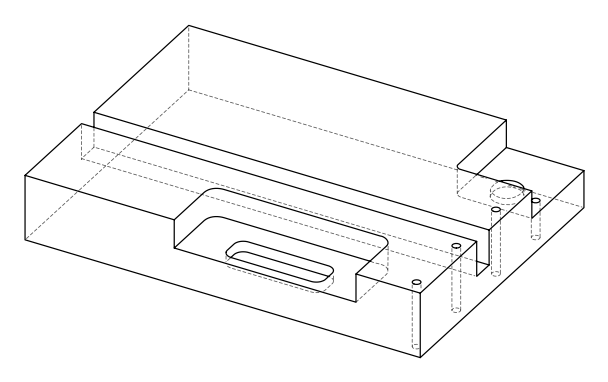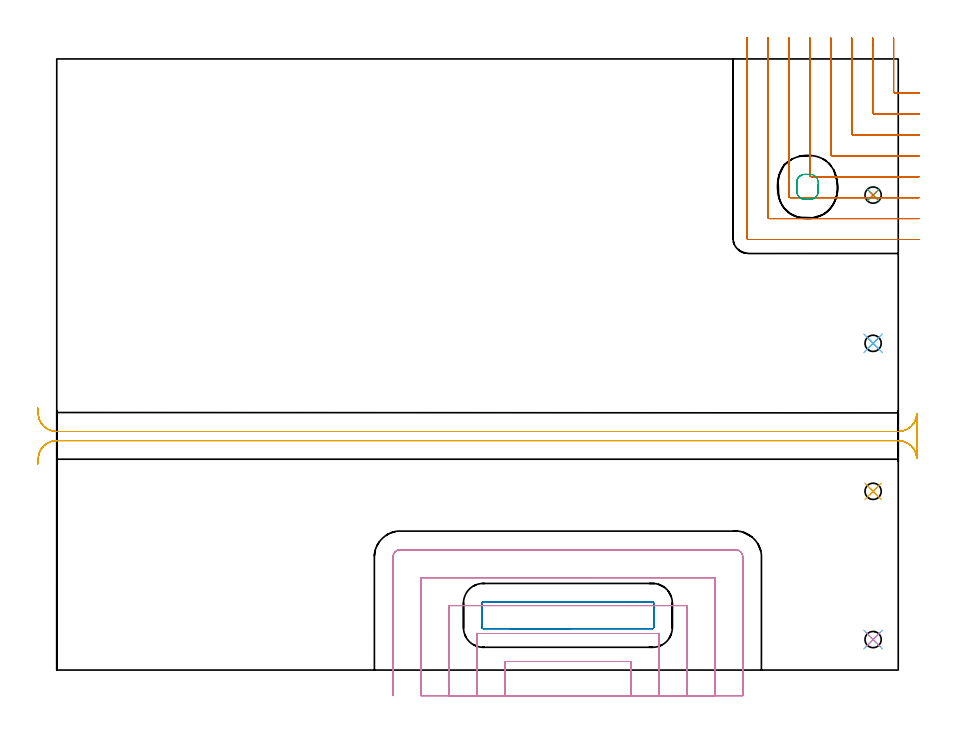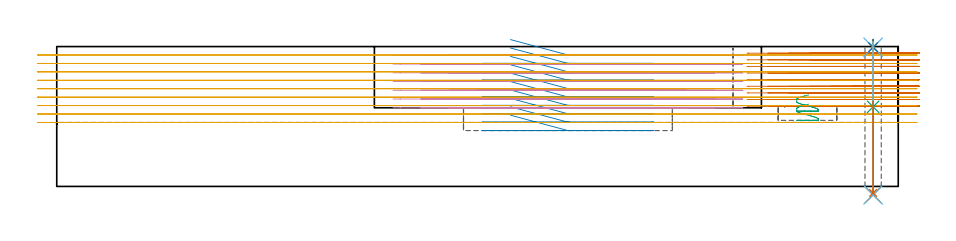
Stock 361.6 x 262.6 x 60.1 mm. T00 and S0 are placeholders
(PLAN: 13 operations, 4 tool changes, 60.7 min)
(1 MILL_CORNER_NOTCH_RECTANGULAR | CORNER_NOTCH_RECTANGULAR | NXT0201_011 | Follow Part, ap 3, ae 75% | 15.74 min | 151727 mm3)
(2 MILL_RECTANGULAR_POCKET | POCKET_RECTANGULAR_STRAIGHT | NXT0201_012 | Follow Part, ap 4, ae 75% | 4.46 min | 86568 mm3)
(3 MILL_RECTANGULAR_POCKET_1 | POCKET_RECTANGULAR_STRAIGHT_1 | NXT0201_012 | Follow Part, ap 4, ae 75% | 0.36 min | 3451 mm3)
(4 MILL_SLOT | SLOT_PARTIAL_RECTANGULAR | NXT0201_012 | Follow Part, ap 4, ae 75% | 24.57 min | 196617 mm3)
(5 MILL_RECTANGULAR_SLOT | SLOT_RECTANGULAR | NXT0201_012 | Follow Part, ap 4, ae 75% | 14.47 min | 234620 mm3)
(6 SPOT_DRILL | STEP1HOLE | NXT0321_9005460120000 | 0.03 min | 30 mm3)
(7 SPOT_DRILL_1 | STEP1HOLE_1 | NXT0321_9005460120000 | 0.03 min | 24 mm3)
(8 SPOT_DRILL_2 | STEP1HOLE_2 | NXT0321_9005460120000 | 0.03 min | 24 mm3)
(9 SPOT_DRILL_3 | STEP1HOLE_3 | NXT0321_9005460120000 | 0.03 min | 3 mm3)
(10 DRILL_THROUGH_HOLE_INTO_CENTER | STEP1HOLE | UGT0301_465 | 0.26 min | 2320 mm3)
(11 DRILL_THROUGH_HOLE_INTO_CENTER_1 | STEP1HOLE_1 | UGT0301_465 | 0.26 min | 2262 mm3)
(12 DRILL_THROUGH_HOLE_INTO_CENTER_2 | STEP1HOLE_2 | UGT0301_465 | 0.26 min | 2327 mm3)
(13 DRILL_THROUGH_HOLE_INTO_CENTER_3 | STEP1HOLE_3 | NXT0301_041 | 0.16 min | 1316 mm3)
(TOOL NXT0201_011 | ENDMILL 12mm [2P460-1200-NA 1630] | D12 FL38 Z6)
(TOOL NXT0201_012 | ENDMILL 16mm [2P460-1600-NA 1630] | D16 FL38 Z6)
(TOOL NXT0321_9005460120000 | NC Spot Drill, 142deg, 12mm, Carbide, Uncoated | D12 PA142 FL30 Z2)
(TOOL UGT0301_465 | Carbide Drill 7.0 mm | D7 PA118 FL69 Z2)
(TOOL NXT0301_041 | Carbide Drill 7mm [860.1-0700-035A1-MM 2214] | D7 PA140 FL53 Z2)
(OP 1 MILL_CORNER_NOTCH_RECTANGULAR)
G17 G21 G94 G90
T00 M6
G54
G17 G0 G90 X359.6 Y271.6 S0 M3
G43 Z70.1 H1
Z57.255
G94 G1 Y268.6 F250.
Y248.595 F500.
G3 X360.195 Y248. R0.6
G1 X367.6
X370.6 F250.
G0 Z70.1
X350.6 Y271.6
Z57.255
G1 Y268.6
Y239.595 F500.
G3 X351.195 Y239. R0.6
G1 X367.6
X370.6 F250.
G0 Z70.1
X341.6 Y271.6
Z57.255
G1 Y268.6
Y230.596 F500.
G3 X342.196 Y230. R0.6
G1 X367.6
X370.6 F250.
G0 Z70.1
X332.6 Y271.6
Z57.255
G1 Y268.6
Y221.596 F500.
G3 X333.196 Y221. R0.6
G1 X367.6
X370.6 F250.
G0 Z70.1
X323.6 Y271.6
Z57.255
G1 Y268.6
Y212.596 F500.
G3 X324.196 Y212. R0.6
G1 X367.6
X370.6 F250.
G0 Z70.1
X314.6 Y271.6
Z57.255
G1 Y268.6
Y203.596 F500.
G3 X315.196 Y203. R0.6
G1 X367.6
X370.6 F250.
G0 Z70.1
X305.6 Y271.6
Z57.255
G1 Y268.6
Y194.597 F500.
G3 X306.197 Y194. R0.6
G1 X367.6
X370.6 F250.
G0 Z70.1
X296.6 Y271.6
Z57.255
G1 Y268.6
Y185.597 F500.
G3 X297.197 Y185. R0.6
G1 X367.6
X370.6 F250.
G0 Z70.1
X359.6 Y271.6
Z54.411
G1 Y268.6
Y248.595 F500.
G3 X360.195 Y248. R0.6
G1 X367.6
X370.6 F250.
G0 Z70.1
X350.6 Y271.6
Z54.411
G1 Y268.6
Y239.595 F500.
G3 X351.195 Y239. R0.6
G1 X367.6
X370.6 F250.
G0 Z70.1
X341.6 Y271.6
Z54.411
G1 Y268.6
Y230.596 F500.
G3 X342.196 Y230. R0.6
G1 X367.6
X370.6 F250.
G0 Z70.1
X332.6 Y271.6
Z54.411
G1 Y268.6
Y221.596 F500.
G3 X333.196 Y221. R0.6
G1 X367.6
X370.6 F250.
G0 Z70.1
X323.6 Y271.6
Z54.411
G1 Y268.6
Y212.596 F500.
G3 X324.196 Y212. R0.6
G1 X367.6
X370.6 F250.
G0 Z70.1
X314.6 Y271.6
Z54.411
G1 Y268.6
Y203.596 F500.
G3 X315.196 Y203. R0.6
G1 X367.6
X370.6 F250.
G0 Z70.1
X305.6 Y271.6
Z54.411
G1 Y268.6
Y194.596 F500.
G3 X306.196 Y194. R0.6
G1 X367.6
X370.6 F250.
G0 Z70.1
X296.6 Y271.6
Z54.411
G1 Y268.6
Y185.597 F500.
G3 X297.197 Y185. R0.6
G1 X367.6
X370.6 F250.
G0 Z70.1
X359.6 Y271.6
Z51.567
G1 Y268.6
Y248.595 F500.
G3 X360.195 Y248. R0.6
G1 X367.6
X370.6 F250.
G0 Z70.1
X350.6 Y271.6
Z51.567
G1 Y268.6
Y239.595 F500.
G3 X351.195 Y239. R0.6
G1 X367.6
X370.6 F250.
G0 Z70.1
X341.6 Y271.6
Z51.567
G1 Y268.6
Y230.596 F500.
G3 X342.196 Y230. R0.6
G1 X367.6
X370.6 F250.
G0 Z70.1
X332.6 Y271.6
Z51.567
G1 Y268.6
Y221.596 F500.
G3 X333.196 Y221. R0.6
G1 X367.6
X370.6 F250.
G0 Z70.1
X323.6 Y271.6
Z51.567
G1 Y268.6
Y212.596 F500.
G3 X324.196 Y212. R0.6
G1 X367.6
X370.6 F250.
G0 Z70.1
X314.6 Y271.6
Z51.567
G1 Y268.6
Y203.596 F500.
G3 X315.196 Y203. R0.6
G1 X367.6
X370.6 F250.
G0 Z70.1
X305.6 Y271.6
Z51.567
G1 Y268.6
Y194.596 F500.
G3 X306.196 Y194. R0.6
G1 X367.6
X370.6 F250.
G0 Z70.1
X296.6 Y271.6
Z51.567
G1 Y268.6
Y185.597 F500.
G3 X297.197 Y185. R0.6
G1 X367.6
X370.6 F250.
G0 Z70.1
X359.6 Y271.6
Z48.722
G1 Y268.6
Y248.595 F500.
G3 X360.195 Y248. R0.6
G1 X367.6
X370.6 F250.
G0 Z70.1
X350.6 Y271.6
Z48.722
G1 Y268.6
Y239.595 F500.
G3 X351.195 Y239. R0.6
G1 X367.6
X370.6 F250.
G0 Z70.1
X341.6 Y271.6
Z48.722
G1 Y268.6
Y230.596 F500.
G3 X342.196 Y230. R0.6
G1 X367.6
X370.6 F250.
G0 Z70.1
X332.6 Y271.6
Z48.722
G1 Y268.6
Y221.596 F500.
G3 X333.196 Y221. R0.6
G1 X367.6
X370.6 F250.
G0 Z70.1
X323.6 Y271.6
Z48.722
G1 Y268.6
Y212.596 F500.
G3 X324.196 Y212. R0.6
G1 X367.6
X370.6 F250.
G0 Z70.1
X314.6 Y271.6
Z48.722
G1 Y268.6
Y203.596 F500.
G3 X315.196 Y203. R0.6
G1 X367.6
X370.6 F250.
G0 Z70.1
X305.6 Y271.6
Z48.722
G1 Y268.6
Y194.596 F500.
G3 X306.196 Y194. R0.6
G1 X367.6
X370.6 F250.
G0 Z70.1
X296.6 Y271.6
Z48.722
G1 Y268.6
Y185.597 F500.
G3 X297.197 Y185. R0.6
G1 X367.6
X370.6 F250.
G0 Z70.1
X359.6 Y271.6
Z45.878
G1 Y268.6
Y248.595 F500.
G3 X360.195 Y248. R0.6
G1 X367.6
X370.6 F250.
G0 Z70.1
X350.6 Y271.6
Z45.878
G1 Y268.6
Y239.595 F500.
G3 X351.195 Y239. R0.6
G1 X367.6
X370.6 F250.
G0 Z70.1
X341.6 Y271.6
Z45.878
G1 Y268.6
Y230.596 F500.
G3 X342.196 Y230. R0.6
G1 X367.6
X370.6 F250.
G0 Z70.1
X332.6 Y271.6
Z45.878
G1 Y268.6
Y221.596 F500.
G3 X333.196 Y221. R0.6
G1 X367.6
X370.6 F250.
G0 Z70.1
X323.6 Y271.6
Z45.878
G1 Y268.6
Y212.596 F500.
G3 X324.196 Y212. R0.6
G1 X367.6
X370.6 F250.
G0 Z70.1
X314.6 Y271.6
Z45.878
G1 Y268.6
Y203.596 F500.
G3 X315.196 Y203. R0.6
G1 X367.6
X370.6 F250.
G0 Z70.1
X305.6 Y271.6
Z45.878
G1 Y268.6
Y194.596 F500.
G3 X306.196 Y194. R0.6
G1 X367.6
X370.6 F250.
G0 Z70.1
X296.6 Y271.6
Z45.878
G1 Y268.6
Y185.597 F500.
G3 X297.197 Y185. R0.6
G1 X367.6
X370.6 F250.
G0 Z70.1
X359.6 Y271.6
Z43.033
G1 Y268.6
Y248.595 F500.
G3 X360.195 Y248. R0.6
G1 X367.6
X370.6 F250.
G0 Z70.1
X350.6 Y271.6
Z43.033
G1 Y268.6
Y239.595 F500.
G3 X351.195 Y239. R0.6
G1 X367.6
X370.6 F250.
G0 Z70.1
X341.6 Y271.6
Z43.033
G1 Y268.6
Y230.596 F500.
G3 X342.196 Y230. R0.6
G1 X367.6
X370.6 F250.
G0 Z70.1
X332.6 Y271.6
Z43.033
G1 Y268.6
Y221.596 F500.
G3 X333.196 Y221. R0.6
G1 X367.6
X370.6 F250.
G0 Z70.1
X323.6 Y271.6
Z43.033
G1 Y268.6
Y212.596 F500.
G3 X324.196 Y212. R0.6
G1 X367.6
X370.6 F250.
G0 Z70.1
X314.6 Y271.6
Z43.033
G1 Y268.6
Y203.596 F500.
G3 X315.196 Y203. R0.6
G1 X367.6
X370.6 F250.
G0 Z70.1
X305.6 Y271.6
Z43.033
G1 Y268.6
Y194.596 F500.
G3 X306.196 Y194. R0.6
G1 X367.6
X370.6 F250.
G0 Z70.1
X296.6 Y271.6
Z43.033
G1 Y268.6
Y185.597 F500.
G3 X297.197 Y185. R0.6
G1 X367.6
X370.6 F250.
G0 Z70.1
X359.6 Y271.6
Z40.189
G1 Y268.6
Y248.595 F500.
G3 X360.195 Y248. R0.6
G1 X367.6
X370.6 F250.
G0 Z70.1
X350.6 Y271.6
Z40.189
G1 Y268.6
Y239.595 F500.
G3 X351.195 Y239. R0.6
G1 X367.6
X370.6 F250.
G0 Z70.1
X341.6 Y271.6
Z40.189
G1 Y268.6
Y230.596 F500.
G3 X342.196 Y230. R0.6
G1 X367.6
X370.6 F250.
G0 Z70.1
X332.6 Y271.6
Z40.189
G1 Y268.6
Y221.596 F500.
G3 X333.196 Y221. R0.6
G1 X367.6
X370.6 F250.
G0 Z70.1
X323.6 Y271.6
Z40.189
G1 Y268.6
Y212.596 F500.
G3 X324.196 Y212. R0.6
G1 X367.6
X370.6 F250.
G0 Z70.1
X314.6 Y271.6
Z40.189
G1 Y268.6
Y203.596 F500.
G3 X315.196 Y203. R0.6
G1 X367.6
X370.6 F250.
G0 Z70.1
X305.6 Y271.6
Z40.189
G1 Y268.6
Y194.596 F500.
G3 X306.196 Y194. R0.6
G1 X367.6
X370.6 F250.
G0 Z70.1
X296.6 Y271.6
Z40.189
G1 Y268.6
Y185.597 F500.
G3 X297.197 Y185. R0.6
G1 X367.6
X370.6 F250.
G0 Z70.1
X359.6 Y271.6
Z37.344
G1 Y268.6
Y248.595 F500.
G3 X360.195 Y248. R0.6
G1 X367.6
X370.6 F250.
G0 Z70.1
X350.6 Y271.6
Z37.344
G1 Y268.6
Y239.595 F500.
G3 X351.195 Y239. R0.6
G1 X367.6
X370.6 F250.
G0 Z70.1
X341.6 Y271.6
Z37.344
G1 Y268.6
Y230.596 F500.
G3 X342.196 Y230. R0.6
G1 X367.6
X370.6 F250.
G0 Z70.1
X332.6 Y271.6
Z37.344
G1 Y268.6
Y221.596 F500.
G3 X333.196 Y221. R0.6
G1 X367.6
X370.6 F250.
G0 Z70.1
X323.6 Y271.6
Z37.344
G1 Y268.6
Y212.596 F500.
G3 X324.196 Y212. R0.6
G1 X367.6
X370.6 F250.
G0 Z70.1
X314.6 Y271.6
Z37.344
G1 Y268.6
Y203.596 F500.
G3 X315.196 Y203. R0.6
G1 X367.6
X370.6 F250.
G0 Z70.1
X305.6 Y271.6
Z37.344
G1 Y268.6
Y194.596 F500.
G3 X306.196 Y194. R0.6
G1 X367.6
X370.6 F250.
G0 Z70.1
X296.6 Y271.6
Z37.344
G1 Y268.6
Y185.597 F500.
G3 X297.197 Y185. R0.6
G1 X367.6
X370.6 F250.
G0 Z70.1
X359.6 Y271.6
Z34.5
G1 Y268.6
Y248.595 F500.
G3 X360.195 Y248. R0.6
G1 X367.6
X370.6 F250.
G0 Z70.1
X350.6 Y271.6
Z34.5
G1 Y268.6
Y239.595 F500.
G3 X351.195 Y239. R0.6
G1 X367.6
X370.6 F250.
G0 Z70.1
X341.6 Y271.6
Z34.5
G1 Y268.6
Y230.596 F500.
G3 X342.196 Y230. R0.6
G1 X367.6
X370.6 F250.
G0 Z70.1
X332.6 Y271.6
Z34.5
G1 Y268.6
Y221.596 F500.
G3 X333.196 Y221. R0.6
G1 X367.6
X370.6 F250.
G0 Z70.1
X323.6 Y271.6
Z34.5
G1 Y268.6
Y212.596 F500.
G3 X324.196 Y212. R0.6
G1 X367.6
X370.6 F250.
G0 Z70.1
X314.6 Y271.6
Z34.5
G1 Y268.6
Y203.596 F500.
G3 X315.196 Y203. R0.6
G1 X367.6
X370.6 F250.
G0 Z70.1
X305.6 Y271.6
Z34.5
G1 Y268.6
Y194.596 F500.
G3 X306.196 Y194. R0.6
G1 X367.6
X370.6 F250.
G0 Z70.1
X296.6 Y271.6
Z34.5
G1 Y268.6
Y185.597 F500.
G3 X297.197 Y185. R0.6
G1 X367.6
X370.6 F250.
G0 Z70.1
M5
M2
(OP 2 MILL_RECTANGULAR_POCKET)
G17 G21 G94 G90
T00 M6
G54
G17 G0 G90 X194.981 Y17.8 S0 M3
G43 Z70.1 H1
Z63.1
G94 G1 X219.65 Z56.49 F250.
X256.1 F500.
G3 X256.5 Y18.2 R0.4
G1 Y28.8
G3 X256.1 Y29.2 R0.4
G1 X183.2
G3 X182.8 Y28.8 R0.4
G1 Y18.2
G3 X183.2 Y17.8 R0.4
G1 X219.65
X220.65
G0 X194.981 Z59.49
G1 X219.65 Z52.88 F250.
X256.1 F500.
G3 X256.5 Y18.2 R0.4
G1 Y28.8
G3 X256.1 Y29.2 R0.4
G1 X183.2
G3 X182.8 Y28.8 R0.4
G1 Y18.2
G3 X183.2 Y17.8 R0.4
G1 X219.65
X220.65
G0 X194.981 Z55.88
G1 X219.65 Z49.27 F250.
X256.1 F500.
G3 X256.5 Y18.2 R0.4
G1 Y28.8
G3 X256.1 Y29.2 R0.4
G1 X183.2
G3 X182.8 Y28.8 R0.4
G1 Y18.2
G3 X183.2 Y17.8 R0.4
G1 X219.65
X220.65
G0 X194.981 Z52.27
G1 X219.65 Z45.66 F250.
X256.1 F500.
G3 X256.5 Y18.2 R0.4
G1 Y28.8
G3 X256.1 Y29.2 R0.4
G1 X183.2
G3 X182.8 Y28.8 R0.4
G1 Y18.2
G3 X183.2 Y17.8 R0.4
G1 X219.65
X220.65
G0 X194.981 Z48.66
G1 X219.65 Z42.05 F250.
X256.1 F500.
G3 X256.5 Y18.2 R0.4
G1 Y28.8
G3 X256.1 Y29.2 R0.4
G1 X183.2
G3 X182.8 Y28.8 R0.4
G1 Y18.2
G3 X183.2 Y17.8 R0.4
G1 X219.65
X220.65
G0 X194.981 Z45.05
G1 X219.65 Z38.44 F250.
X256.1 F500.
G3 X256.5 Y18.2 R0.4
G1 Y28.8
G3 X256.1 Y29.2 R0.4
G1 X183.2
G3 X182.8 Y28.8 R0.4
G1 Y18.2
G3 X183.2 Y17.8 R0.4
G1 X219.65
X220.65
G0 X194.981 Z41.44
G1 X219.65 Z34.83 F250.
X256.1 F500.
G3 X256.5 Y18.2 R0.4
G1 Y28.8
G3 X256.1 Y29.2 R0.4
G1 X183.2
G3 X182.8 Y28.8 R0.4
G1 Y18.2
G3 X183.2 Y17.8 R0.4
G1 X219.65
X220.65
G0 X194.981 Z37.83
G1 X219.65 Z31.22 F250.
X256.1 F500.
G3 X256.5 Y18.2 R0.4
G1 Y28.8
G3 X256.1 Y29.2 R0.4
G1 X183.2
G3 X182.8 Y28.8 R0.4
G1 Y18.2
G3 X183.2 Y17.8 R0.4
G1 X219.65
X220.65
G0 X194.981 Z34.22
G1 X219.65 Z27.61 F250.
X256.1 F500.
G3 X256.5 Y18.2 R0.4
G1 Y28.8
G3 X256.1 Y29.2 R0.4
G1 X183.2
G3 X182.8 Y28.8 R0.4
G1 Y18.2
G3 X183.2 Y17.8 R0.4
G1 X219.65
X220.65
G0 X194.981 Z30.61
G1 X219.65 Z24. F250.
X256.1 F500.
G3 X256.5 Y18.2 R0.4
G1 Y28.8
G3 X256.1 Y29.2 R0.4
G1 X183.2
G3 X182.8 Y28.8 R0.4
G1 Y18.2
G3 X183.2 Y17.8 R0.4
G1 X219.65
X220.65
G0 Z70.1
M5
M2
(OP 3 MILL_RECTANGULAR_POCKET_1)
G17 G21 G94 G90
T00 M6
G54
G17 G0 G90 X323.103 Y213. S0 M3
G43 Z70.1 H1
Z39.325
G94 G1 X321.4 Z38.869 F250.
X321.216 Z38.819
X320.722 Y212.937 Z38.686
X320.243 Y212.802 Z38.553
X319.789 Y212.6 Z38.419
X319.369 Y212.333 Z38.286
X318.992 Y212.008 Z38.153
X318.667 Y211.631 Z38.02
X318.4 Y211.211 Z37.886
X318.198 Y210.757 Z37.753
X318.063 Y210.278 Z37.62
X318. Y209.784 Z37.486
Y205.516 Z36.342
X318.063 Y205.022 Z36.209
X318.198 Y204.543 Z36.076
X318.4 Y204.089 Z35.943
X318.667 Y203.669 Z35.809
X318.992 Y203.292 Z35.676
X319.369 Y202.967 Z35.543
X319.789 Y202.7 Z35.409
X320.243 Y202.498 Z35.276
X320.722 Y202.363 Z35.143
X321.216 Y202.3 Z35.009
X323.984 Z34.267
X324.478 Y202.363 Z34.134
X324.957 Y202.498 Z34.001
X325.411 Y202.7 Z33.868
X325.831 Y202.967 Z33.734
X326.208 Y203.292 Z33.601
X326.533 Y203.669 Z33.468
X326.8 Y204.089 Z33.334
X327.002 Y204.543 Z33.201
X327.137 Y205.022 Z33.068
X327.2 Y205.516 Z32.934
Y205.7 Z32.885
Y207.65 Z32.362
Y209.6 F500.
G3 X323.8 Y213. R3.4
G1 X321.4
G3 X318. Y209.6 R3.4
G1 Y205.7
G3 X321.4 Y202.3 R3.4
G1 X323.8
G3 X327.2 Y205.7 R3.4
G1 Y207.65
Y208.65
G0 X323.103 Y213. Z35.362
G1 X321.4 Z34.906 F250.
X321.216 Z34.857
X320.722 Y212.937 Z34.724
X320.243 Y212.802 Z34.59
X319.789 Y212.6 Z34.457
X319.369 Y212.333 Z34.324
X318.992 Y212.008 Z34.19
X318.667 Y211.631 Z34.057
X318.4 Y211.211 Z33.924
X318.198 Y210.757 Z33.79
X318.063 Y210.278 Z33.657
X318. Y209.784 Z33.524
Y205.516 Z32.38
X318.063 Y205.022 Z32.247
X318.198 Y204.543 Z32.113
X318.4 Y204.089 Z31.98
X318.667 Y203.669 Z31.847
X318.992 Y203.292 Z31.713
X319.369 Y202.967 Z31.58
X319.789 Y202.7 Z31.447
X320.243 Y202.498 Z31.314
X320.722 Y202.363 Z31.18
X321.216 Y202.3 Z31.047
X323.984 Z30.305
X324.478 Y202.363 Z30.172
X324.957 Y202.498 Z30.038
X325.411 Y202.7 Z29.905
X325.831 Y202.967 Z29.772
X326.208 Y203.292 Z29.638
X326.533 Y203.669 Z29.505
X326.8 Y204.089 Z29.372
X327.002 Y204.543 Z29.239
X327.137 Y205.022 Z29.105
X327.2 Y205.516 Z28.972
Y205.7 Z28.923
Y207.65 Z28.4
Y209.6 F500.
G3 X323.8 Y213. R3.4
G1 X321.4
G3 X318. Y209.6 R3.4
G1 Y205.7
G3 X321.4 Y202.3 R3.4
G1 X323.8
G3 X327.2 Y205.7 R3.4
G1 Y207.65
Y208.65
G0 Z70.1
M5
M2
(OP 4 MILL_SLOT)
G17 G21 G94 G90
T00 M6
G54
G17 G0 G90 X246.8 Y-11. S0 M3
G43 Z70.1 H1
Z56.343
G94 G1 Y-8. F250.
Y3.7 F500.
X192.5
Y-8.
Y-11. F250.
X258.8
Y-8.
Y15.7 F500.
X180.5
Y-8.
Y-11. F250.
X270.8
Y-8.
Y27.7 F500.
X256.5
X253.5 F250.
X185.8 F500.
X182.8 F250.
X168.5 F500.
Y-8.
Y-11. F250.
X282.8
Y-8.
Y39.7 F500.
X156.5
Y-8.
Y-11. F250.
X294.8
Y-8.
Y48.6 F500.
G3 X291.7 Y51.7 R3.1
G1 X147.6
G3 X144.5 Y48.6 R3.1
G1 Y-8.
Y-11. F250.
G0 X246.8 Z52.586
G1 Y-8.
Y3.7 F500.
X192.5
Y-8.
Y-11. F250.
X258.8
Y-8.
Y15.7 F500.
X180.5
Y-8.
Y-11. F250.
X270.8
Y-8.
Y27.7 F500.
X256.5
X253.5 F250.
X185.8 F500.
X182.8 F250.
X168.5 F500.
Y-8.
Y-11. F250.
X282.8
Y-8.
Y39.7 F500.
X156.5
Y-8.
Y-11. F250.
X294.8
Y-8.
Y48.6 F500.
G3 X291.7 Y51.7 R3.1
G1 X147.6
G3 X144.5 Y48.6 R3.1
G1 Y-8.
Y-11. F250.
G0 X246.8 Z48.829
G1 Y-8.
Y3.7 F500.
X192.5
Y-8.
Y-11. F250.
X258.8
Y-8.
Y15.7 F500.
X180.5
Y-8.
Y-11. F250.
X270.8
Y-8.
Y27.7 F500.
X256.5
X253.5 F250.
X185.8 F500.
X182.8 F250.
X168.5 F500.
Y-8.
Y-11. F250.
X282.8
Y-8.
Y39.7 F500.
X156.5
Y-8.
Y-11. F250.
X294.8
Y-8.
Y48.6 F500.
G3 X291.7 Y51.7 R3.1
G1 X147.6
G3 X144.5 Y48.6 R3.1
G1 Y-8.
Y-11. F250.
G0 X246.8 Z45.071
G1 Y-8.
Y3.7 F500.
X192.5
Y-8.
Y-11. F250.
X258.8
Y-8.
Y15.7 F500.
X180.5
Y-8.
Y-11. F250.
X270.8
Y-8.
Y27.7 F500.
X256.5
X253.5 F250.
X185.8 F500.
X182.8 F250.
X168.5 F500.
Y-8.
Y-11. F250.
X282.8
Y-8.
Y39.7 F500.
X156.5
Y-8.
Y-11. F250.
X294.8
Y-8.
Y48.6 F500.
G3 X291.7 Y51.7 R3.1
G1 X147.6
G3 X144.5 Y48.6 R3.1
G1 Y-8.
Y-11. F250.
G0 X246.8 Z41.314
G1 Y-8.
Y3.7 F500.
X192.5
Y-8.
Y-11. F250.
X258.8
Y-8.
Y15.7 F500.
X180.5
Y-8.
Y-11. F250.
X270.8
Y-8.
Y27.7 F500.
X256.5
X253.5 F250.
X185.8 F500.
X182.8 F250.
X168.5 F500.
Y-8.
Y-11. F250.
X282.8
Y-8.
Y39.7 F500.
X156.5
Y-8.
Y-11. F250.
X294.8
Y-8.
Y48.6 F500.
G3 X291.7 Y51.7 R3.1
G1 X147.6
G3 X144.5 Y48.6 R3.1
G1 Y-8.
Y-11. F250.
G0 X246.8 Z37.557
G1 Y-8.
Y3.7 F500.
X192.5
Y-8.
Y-11. F250.
X258.8
Y-8.
Y15.7 F500.
X180.5
Y-8.
Y-11. F250.
X270.8
Y-8.
Y27.7 F500.
X256.5
X253.5 F250.
X185.8 F500.
X182.8 F250.
X168.5 F500.
Y-8.
Y-11. F250.
X282.8
Y-8.
Y39.7 F500.
X156.5
Y-8.
Y-11. F250.
X294.8
Y-8.
Y48.6 F500.
G3 X291.7 Y51.7 R3.1
G1 X147.6
G3 X144.5 Y48.6 R3.1
G1 Y-8.
Y-11. F250.
G0 X246.8 Z33.8
G1 Y-8.
Y3.7 F500.
X192.5
Y-8.
Y-11. F250.
X258.8
Y-8.
Y15.7 F500.
X180.5
Y-8.
Y-11. F250.
X270.8
Y-8.
Y27.7 F500.
X256.5
X253.5 F250.
X185.8 F500.
X182.8 F250.
X168.5 F500.
Y-8.
Y-11. F250.
X282.8
Y-8.
Y39.7 F500.
X156.5
Y-8.
Y-11. F250.
X294.8
Y-8.
Y48.6 F500.
G3 X291.7 Y51.7 R3.1
G1 X147.6
G3 X144.5 Y48.6 R3.1
G1 Y-8.
Y-11. F250.
G0 Z70.1
M5
M2
(OP 5 MILL_RECTANGULAR_SLOT)
G17 G21 G94 G90
T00 M6
G54
G17 G0 G90 X-8.23 Y88.303 S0 M3
G43 Z70.1 H1
Z56.478
G94 G1 X-7.97 Y91.292 F250.
G2 X0. Y98.6 R8. F500.
G1 X361.6
G2 X369.59 Y91. R8.
G1 X369.6
Y110.1
X369.59
G2 X361.6 Y102.5 R8.
G1 X0.
G2 X-7.97 Y109.808 R8.
G1 X-8.23 Y112.797 F250.
G0 Y88.303 Z52.855
G1 X-7.97 Y91.292
G2 X0. Y98.6 R8. F500.
G1 X361.6
G2 X369.59 Y91. R8.
G1 X369.6
Y110.1
X369.59
G2 X361.6 Y102.5 R8.
G1 X0.
G2 X-7.97 Y109.808 R8.
G1 X-8.23 Y112.797 F250.
G0 Y88.303 Z49.233
G1 X-7.97 Y91.292
G2 X0. Y98.6 R8. F500.
G1 X361.6
G2 X369.59 Y91. R8.
G1 X369.6
Y110.1
X369.59
G2 X361.6 Y102.5 R8.
G1 X0.
G2 X-7.97 Y109.808 R8.
G1 X-8.23 Y112.797 F250.
G0 Y88.303 Z45.611
G1 X-7.97 Y91.292
G2 X0. Y98.6 R8. F500.
G1 X361.6
G2 X369.59 Y91. R8.
G1 X369.6
Y110.1
X369.59
G2 X361.6 Y102.5 R8.
G1 X0.
G2 X-7.97 Y109.808 R8.
G1 X-8.23 Y112.797 F250.
G0 Y88.303 Z41.989
G1 X-7.97 Y91.292
G2 X0. Y98.6 R8. F500.
G1 X361.6
G2 X369.59 Y91. R8.
G1 X369.6
Y110.1
X369.59
G2 X361.6 Y102.5 R8.
G1 X0.
G2 X-7.97 Y109.808 R8.
G1 X-8.23 Y112.797 F250.
G0 Y88.303 Z38.367
G1 X-7.97 Y91.292
G2 X0. Y98.6 R8. F500.
G1 X361.6
G2 X369.59 Y91. R8.
G1 X369.6
Y110.1
X369.59
G2 X361.6 Y102.5 R8.
G1 X0.
G2 X-7.97 Y109.808 R8.
G1 X-8.23 Y112.797 F250.
G0 Y88.303 Z34.744
G1 X-7.97 Y91.292
G2 X0. Y98.6 R8. F500.
G1 X361.6
G2 X369.59 Y91. R8.
G1 X369.6
Y110.1
X369.59
G2 X361.6 Y102.5 R8.
G1 X0.
G2 X-7.97 Y109.808 R8.
G1 X-8.23 Y112.797 F250.
G0 Y88.303 Z31.122
G1 X-7.97 Y91.292
G2 X0. Y98.6 R8. F500.
G1 X361.6
G2 X369.59 Y91. R8.
G1 X369.6
Y110.1
X369.59
G2 X361.6 Y102.5 R8.
G1 X0.
G2 X-7.97 Y109.808 R8.
G1 X-8.23 Y112.797 F250.
G0 Y88.303 Z27.5
G1 X-7.97 Y91.292
G2 X0. Y98.6 R8. F500.
G1 X361.6
G2 X369.59 Y91. R8.
G1 X369.6
Y110.1
X369.59
G2 X361.6 Y102.5 R8.
G1 X0.
G2 X-7.97 Y109.808 R8.
G1 X-8.23 Y112.797 F250.
G0 Z70.1
M5
M2
(OP 6 SPOT_DRILL)
G17 G21 G94 G90
T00 M6
G54
G17 G0 G90 X350.8 Y13.1 S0 M3
G43 Z70.1 H0
G94 G81 G98 Z59.799 F250. R63.1
G80
M5
M2
(OP 7 SPOT_DRILL_1)
G17 G21 G94 G90
T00 M6
G54
G17 G0 G90 X350.8 Y76.8 S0 M3
G43 Z70.1 H0
G94 G81 G98 Z59.799 F250. R63.1
G80
M5
M2
(OP 8 SPOT_DRILL_2)
G17 G21 G94 G90
T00 M6
G54
G17 G0 G90 X350.8 Y140.4 S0 M3
G43 Z70.1 H0
G94 G81 G98 Z59.799 F250. R63.1
G80
M5
M2
(OP 9 SPOT_DRILL_3)
G17 G21 G94 G90
T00 M6
G54
G17 G0 G90 X350.8 Y204.1 S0 M3
G43 Z70.1 H0
G94 G81 G98 Z34.199 F250. R37.5
G80
M5
M2
(OP 10 DRILL_THROUGH_HOLE_INTO_CENTER)
G17 G21 G94 G90
T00 M6
G54
G17 G0 G90 X350.8 Y13.1 S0 M3
G43 Z70.1 H0
G94 G73 G98 Z-3.603 F250. Q6.37 R62.1
G80
M5
M2
(OP 11 DRILL_THROUGH_HOLE_INTO_CENTER_1)
G17 G21 G94 G90
T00 M6
G54
G17 G0 G90 X350.8 Y76.8 S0 M3
G43 Z70.1 H0
G94 G73 G98 Z-3.603 F250. Q6.37 R62.1
G80
M5
M2
(OP 12 DRILL_THROUGH_HOLE_INTO_CENTER_2)
G17 G21 G94 G90
T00 M6
G54
G17 G0 G90 X350.8 Y140.4 S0 M3
G43 Z70.1 H0
G94 G73 G98 Z-3.603 F250. Q6.37 R62.1
G80
M5
M2
(OP 13 DRILL_THROUGH_HOLE_INTO_CENTER_3)
G17 G21 G94 G90
T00 M6
G54
G17 G0 G90 X350.8 Y204.1 S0 M3
G43 Z70.1 H1
G94 G73 G98 Z-2.774 F250. Q6.212 R36.5
G80
M5
M2
